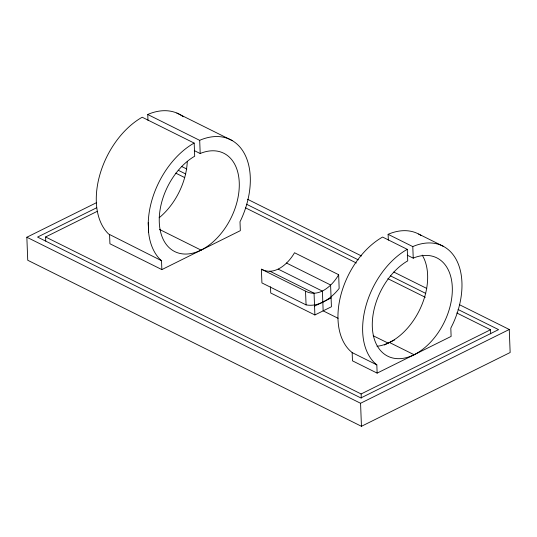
<?xml version="1.0" encoding="UTF-8"?>
<svg xmlns="http://www.w3.org/2000/svg" width="537" height="537" viewBox="0 0 537 537"><rect width="100%" height="100%" fill="white"/><g stroke="black" fill="none" stroke-linecap="round" stroke-linejoin="round"><path stroke-width="0.81" d="M338.659 274.716C332.457 285.718 318.763 298.236 305.519 291.155L261.371 269.191L261.928 282.925L306.077 304.888C319.179 307.292 331.457 298.243 339.156 288.429L338.659 274.716L294.511 252.746C288.309 263.754 274.615 276.266 261.371 269.191M194.266 150.588L200.2 153.542L201.623 152.931A54.949 35.361 -63.5 0 1 234.139 210.887A54.949 35.361 -63.5 0 1 166.342 244.53A54.949 35.361 -63.5 0 1 193.266 157.072L194.683 156.28L194.179 143.09L192.723 143.882A70.105 45.115 -63.5 0 0 148.246 222.714L148.642 232.769A70.105 45.115 -63.5 0 0 160.523 259.848L161.523 260.707L161.865 269.601L240.334 230.655L239.999 221.761L240.891 219.969A70.105 45.115 -63.5 0 0 245.06 154.864A70.105 45.115 -63.5 0 0 201.153 139.701L199.69 140.352L147.756 114.509L147.977 120.281M407.254 255.196L413.235 258.169L414.658 257.552A54.949 35.361 -63.5 0 1 447.173 315.514A54.949 35.361 -63.5 0 1 379.377 349.157A54.949 35.361 -63.5 0 1 406.301 261.7L407.724 260.908L407.274 249.343L406.469 249.779A68.212 43.893 -63.5 0 0 366.059 305.439A68.212 43.893 -63.5 0 0 374.49 362.811L376.826 364.871L377.142 373.114L451.127 336.397L450.812 328.161L452.899 323.905A68.212 43.893 -63.5 0 0 456.698 260.458A68.212 43.893 -63.5 0 0 413.604 246.235L412.792 246.604L388.117 234.327L388.338 240.113M459.773 304.862L509.264 329.483L510.15 352.514L361.448 426.297L27.736 260.257L26.85 237.233L96.694 202.577M96.667 207.752L37.556 237.079L360.884 397.957L498.558 329.637L458.048 309.48M45.746 241.079L45.591 236.971L97.197 211.356M314.548 306.144L331.094 297.934M270.5 286.778L270.742 293.001L314.89 314.964L331.43 306.755L330.591 284.979L286.443 263.009M384.378 345.002L394.641 339.908M45.591 236.971L361.126 393.963L490.529 329.752L490.684 333.866M26.85 237.233L360.569 403.274L509.264 329.483M388.117 234.327L388.929 233.964A68.212 43.893 -63.5 0 1 421.337 235.662M147.756 114.509L149.212 113.857A70.105 45.115 -63.5 0 1 183.292 116.777M422.21 255.109A54.949 35.361 -63.5 0 1 389.466 342.478L385.277 344.291A54.949 35.361 -63.5 0 1 377.021 346.278M176.834 113.038L232.118 140.54M418.625 234.031L443.3 246.302M194.179 143.09L142.238 117.247L140.781 118.039A70.105 45.115 -63.5 0 0 99.667 175.398A70.105 45.115 -63.5 0 0 108.588 234.004L161.523 260.707M407.274 249.343L382.606 237.065L381.794 237.502A68.212 43.893 -63.5 0 0 341.384 293.162A68.212 43.893 -63.5 0 0 349.822 350.533L352.158 352.601L376.826 364.871M181.546 166.43L186.795 169.041M247.544 199.267L361.529 255.981M393.775 272.024L426.774 288.443M178.23 170.256L185.735 173.988M246.496 204.221L358.273 259.841M390.533 275.89L425.787 293.43M175.74 173.129L184.735 177.599M245.443 207.806L356.367 263.002M387.848 278.663L425.324 297.31M456.799 312.97L490.529 329.752M278.253 269.158L322.401 291.121L323.16 310.863L338.088 318.287M269.903 271.219L314.051 293.189L314.89 314.964M389.466 342.478L414.134 354.756M159.549 229.453L201.1 250.128M373.161 335.739L388.083 343.076M377.142 373.114L352.473 360.837L352.158 352.601M161.865 269.601L109.924 243.758L109.582 234.864M305.519 291.155L306.077 304.888M412.792 246.604L413.235 258.169M361.126 393.963L361.287 398.078M360.569 403.274L361.448 426.297M199.69 140.352L200.2 153.542M148.246 222.714L148.621 232.44M187.272 161.852A54.949 35.361 -63.5 0 1 159.16 217.76"/></g></svg>
